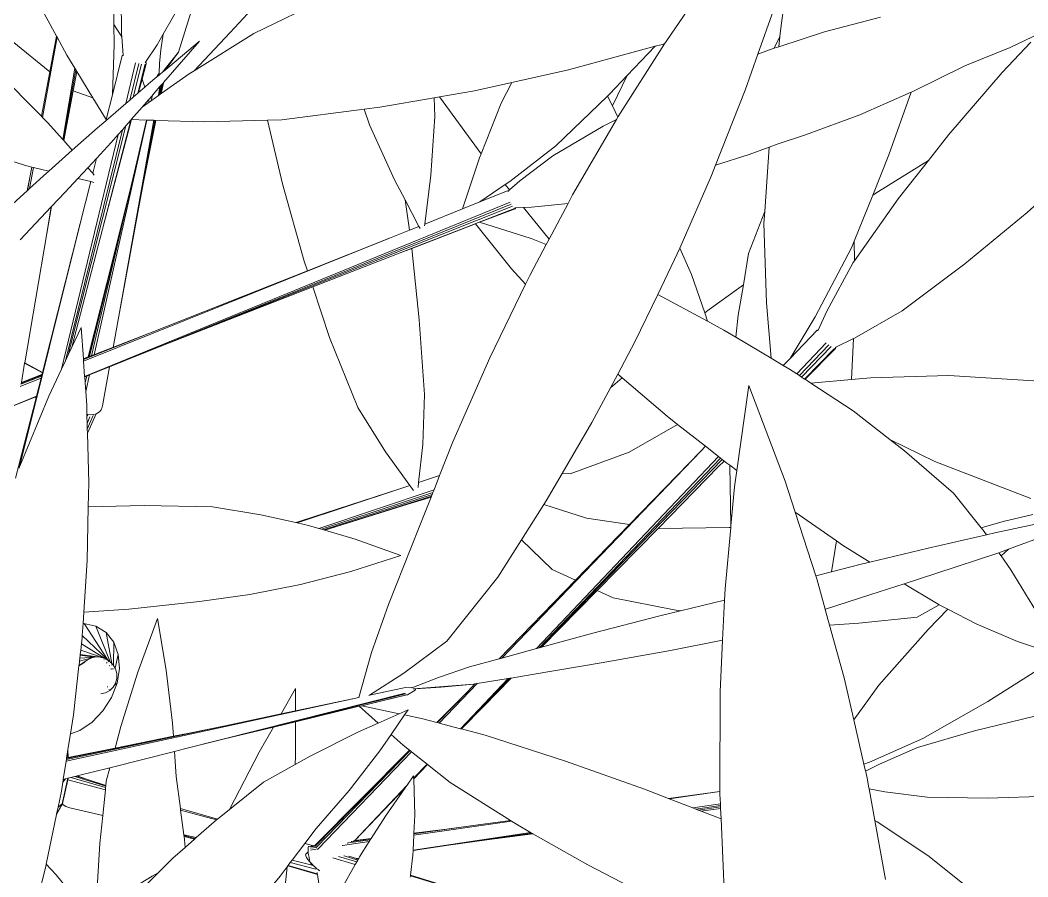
# Model space of a CAD drawing. Header units: millimetres. Extents: x 17 to 218440, y 21 to 53693.
# Drawn here: x 41716.7 to 41910.3, y 19339.9 to 19504.4 of the extents above; entities that cross this region are included whole.
import ezdxf

# ---------------------------------------------------------------- set-up
doc = ezdxf.new("R2010")
doc.units = ezdxf.units.MM
doc.header["$MEASUREMENT"] = 0
doc.layers.add('Edges', color=7, linetype='Continuous', lineweight=18)

# ---------------------------------------------------------------- blocks, each defined once
blk = doc.blocks.new('BAMBOOPLAN')
at = {"layer": 'Edges'}
for p, q in [((7.0341, 7.2193), (7.037, 7.0512)), ((8.6944, 7.2102), (8.5544, 7.0079)), ((6.8004, 7.1656), (6.8793, 7.0195)), ((7.0564, 7.1848), (7.0578, 7.0269)), ((7.2314, 7.1284), (7.1722, 7.0248)), ((7.6243, 7.1257), (7.4208, 7.0265)), ((7.2485, 7.0871), (7.2138, 6.975)), ((7.4151, 7.0936), (7.3556, 7.0294)), ((8.8475, 7.0907), (8.805, 6.9702)), ((8.8763, 7.1008), (8.8693, 7.0561)), ((8.8693, 7.0561), (8.8653, 7.0186)), ((9.1413, 7.0711), (8.9879, 7.0308)), ((7.037, 7.0512), (7.0584, 7.0172)), ((7.037, 7.0512), (7.0379, 6.9969)), ((7.3556, 7.0294), (7.2567, 6.9244)), ((8.9879, 7.0308), (8.8622, 6.9902)), ((6.7578, 7.0055), (6.8607, 6.9212)), ((6.881, 7.0164), (6.8408, 6.7962)), ((6.8793, 7.0195), (6.8607, 6.9212)), ((6.8793, 7.0195), (6.881, 7.0164)), ((6.881, 7.0164), (6.9076, 6.967)), ((7.0578, 7.0269), (7.0584, 7.0172)), ((7.0584, 7.0172), (7.0619, 6.9675)), ((7.1722, 7.0248), (7.1554, 6.9955)), ((7.1722, 7.0248), (7.1655, 6.9815)), ((7.2716, 7.0056), (7.1729, 6.9228)), ((7.2716, 7.0056), (7.1729, 6.8919)), ((7.4208, 7.0265), (7.2567, 6.9244)), ((8.5544, 7.0079), (8.5485, 6.9987)), ((8.8653, 7.0186), (8.8493, 6.986)), ((8.8653, 7.0186), (8.8622, 6.9902)), ((9.5538, 7.003), (9.4752, 6.9192)), ((9.5777, 7.0266), (9.4971, 6.9885)), ((7.0379, 6.9969), (7.0326, 6.8585)), ((7.1554, 6.9955), (7.1239, 6.9479)), ((7.1655, 6.9815), (7.1617, 6.9443)), ((7.2138, 6.975), (7.1698, 6.9201)), ((7.2138, 6.975), (7.1886, 6.9407)), ((8.523, 6.9916), (8.2845, 6.9265)), ((8.5485, 6.9987), (8.4215, 6.7988)), ((8.523, 6.9916), (8.446, 6.911)), ((8.5387, 6.9958), (8.523, 6.9916)), ((8.5485, 6.9987), (8.5387, 6.9958)), ((8.8365, 6.9819), (8.805, 6.9702)), ((8.8493, 6.986), (8.8365, 6.9819)), ((8.8622, 6.9902), (8.8493, 6.986)), ((9.4971, 6.9885), (9.3728, 6.9378)), ((6.9076, 6.967), (6.9295, 6.9313)), ((7.0594, 6.9662), (7.0326, 6.8585)), ((7.0594, 6.9662), (7.0619, 6.9675)), ((7.0619, 6.9675), (7.062, 6.9653)), ((7.0694, 6.8345), (7.0965, 6.9463)), ((7.1239, 6.9479), (7.1226, 6.9459)), ((7.1253, 6.9457), (7.1239, 6.9479)), ((7.1253, 6.9438), (7.1253, 6.9457)), ((7.1617, 6.9443), (7.1611, 6.918)), ((8.805, 6.9702), (8.7702, 6.8713)), ((6.6985, 6.9394), (6.8376, 6.7994)), ((6.8607, 6.9212), (6.8376, 6.7994)), ((6.8962, 6.7356), (6.9295, 6.9313)), ((6.8977, 6.7338), (6.932, 6.9271)), ((6.9347, 6.9228), (6.9246, 6.869)), ((6.9295, 6.9313), (6.932, 6.9271)), ((6.932, 6.9271), (6.9347, 6.9228)), ((6.9347, 6.9228), (6.9792, 6.85)), ((7.0801, 6.8437), (7.1049, 6.9442)), ((7.0895, 6.8518), (7.1124, 6.9428)), ((7.123, 6.9426), (7.1023, 6.8628)), ((7.1253, 6.9438), (7.1141, 6.9015)), ((7.1574, 6.9119), (7.1611, 6.918)), ((7.1574, 6.9119), (7.161, 6.9178)), ((7.1574, 6.9119), (7.161, 6.9178)), ((7.1611, 6.918), (7.161, 6.9178)), ((7.161, 6.9178), (7.161, 6.9178)), ((7.161, 6.9178), (7.161, 6.9143)), ((7.1698, 6.9201), (7.1639, 6.9152)), ((7.1729, 6.9228), (7.1698, 6.9201)), ((7.1886, 6.9407), (7.1729, 6.9228)), ((7.2567, 6.9244), (7.243, 6.9159)), ((8.2845, 6.9265), (8.1293, 6.892)), ((9.3728, 6.9378), (9.2304, 6.8677)), ((9.4752, 6.9192), (9.3289, 6.7491)), ((7.1141, 6.9015), (7.1044, 6.8646)), ((7.1141, 6.9015), (7.1154, 6.8985)), ((7.1154, 6.8985), (7.1213, 6.8792)), ((7.1316, 6.8881), (7.1548, 6.9076)), ((7.1609, 6.9127), (7.1548, 6.9076)), ((7.1548, 6.9076), (7.1574, 6.9119)), ((7.1548, 6.9076), (7.1552, 6.9084)), ((7.1552, 6.9084), (7.1574, 6.9119)), ((7.1639, 6.9152), (7.1609, 6.9128)), ((7.1609, 6.9128), (7.1609, 6.9127)), ((7.243, 6.9159), (7.1667, 6.8617)), ((7.1729, 6.8919), (7.1692, 6.8743)), ((7.1727, 6.8916), (7.1692, 6.8743)), ((7.1727, 6.8916), (7.1694, 6.8878)), ((7.1729, 6.8919), (7.1727, 6.8916)), ((8.1293, 6.892), (8.0271, 6.8693)), ((8.1293, 6.892), (8.0997, 6.8351)), ((8.446, 6.911), (8.3977, 6.8604)), ((8.446, 6.911), (8.4054, 6.828)), ((6.9246, 6.869), (6.8989, 6.7326)), ((6.9246, 6.869), (6.9792, 6.85)), ((7.1023, 6.8628), (7.0895, 6.8518)), ((7.1044, 6.8646), (7.1023, 6.8628)), ((7.1213, 6.8792), (7.1044, 6.8646)), ((7.1316, 6.8881), (7.1213, 6.8792)), ((7.1633, 6.8808), (7.1426, 6.8571)), ((7.1589, 6.8562), (7.1633, 6.8808)), ((7.1617, 6.8582), (7.1666, 6.8846)), ((7.1666, 6.8846), (7.1633, 6.8808)), ((7.164, 6.8598), (7.1694, 6.8878)), ((7.1667, 6.8617), (7.164, 6.8598)), ((7.1694, 6.8878), (7.1666, 6.8846)), ((7.1692, 6.8743), (7.1667, 6.8617)), ((8.0271, 6.8693), (7.9305, 6.8526)), ((8.7702, 6.8713), (8.6887, 6.665)), ((9.2259, 6.8658), (9.0844, 6.8038)), ((9.2259, 6.8658), (9.1648, 6.6933)), ((9.2304, 6.8677), (9.2259, 6.8658)), ((6.9792, 6.85), (7.0156, 6.7906)), ((7.0694, 6.8345), (7.0148, 6.7874)), ((7.0326, 6.8585), (7.0156, 6.7906)), ((7.0801, 6.8437), (7.0694, 6.8345)), ((7.0895, 6.8518), (7.0801, 6.8437)), ((7.1319, 6.8447), (7.1144, 6.8246)), ((7.1338, 6.8384), (7.1144, 6.8246)), ((7.1423, 6.8566), (7.1319, 6.8447)), ((7.1319, 6.8447), (7.1338, 6.8384)), ((7.1388, 6.8419), (7.1338, 6.8384)), ((7.1423, 6.8566), (7.1388, 6.8419)), ((7.1393, 6.8423), (7.1388, 6.8419)), ((7.1426, 6.8571), (7.1393, 6.8423)), ((7.1589, 6.8562), (7.1393, 6.8423)), ((7.1426, 6.8571), (7.1423, 6.8566)), ((7.1617, 6.8582), (7.1589, 6.8562)), ((7.164, 6.8598), (7.1617, 6.8582)), ((7.9161, 6.8501), (7.7671, 6.8244)), ((7.9305, 6.8526), (7.9161, 6.8501)), ((7.9161, 6.8501), (7.9177, 6.7985)), ((7.9305, 6.8526), (8.0447, 6.6967)), ((8.0997, 6.8351), (8.0447, 6.6967)), ((8.392, 6.855), (8.2499, 6.7188)), ((8.3977, 6.8604), (8.392, 6.855)), ((8.392, 6.855), (8.4054, 6.828)), ((7.1144, 6.8246), (7.0846, 6.7904)), ((7.724, 6.8188), (7.4982, 6.7898)), ((7.7671, 6.8244), (7.724, 6.8188)), ((7.724, 6.8188), (7.7389, 6.7758)), ((8.4054, 6.828), (8.4206, 6.7973)), ((6.8376, 6.7994), (6.8408, 6.7962)), ((6.8408, 6.7962), (6.8546, 6.7823)), ((6.8546, 6.7823), (6.8962, 6.7356)), ((7.1273, 6.789), (6.9822, 6.1451)), ((7.0148, 6.7874), (6.9915, 6.7673)), ((7.0848, 6.7904), (7.0054, 6.4895)), ((7.083, 6.7885), (7.0054, 6.4895)), ((7.0156, 6.7906), (7.0148, 6.7874)), ((7.0481, 6.241), (7.1467, 6.7884)), ((7.083, 6.7885), (7.0698, 6.7733)), ((7.0846, 6.7904), (7.083, 6.7885)), ((7.0848, 6.7904), (7.0846, 6.7904)), ((7.1264, 6.789), (7.0848, 6.7904)), ((7.1264, 6.789), (7.0932, 6.6469)), ((7.1042, 6.5456), (7.1489, 6.7883)), ((7.1181, 6.6184), (7.1504, 6.7883)), ((7.152, 6.7882), (7.1181, 6.6184)), ((7.1273, 6.789), (7.1264, 6.789)), ((7.1467, 6.7884), (7.1273, 6.789)), ((7.1489, 6.7883), (7.1467, 6.7884)), ((7.1504, 6.7883), (7.1489, 6.7883)), ((7.152, 6.7882), (7.1504, 6.7883)), ((7.2861, 6.784), (7.152, 6.7882)), ((7.4586, 6.7887), (7.2861, 6.784)), ((7.4982, 6.7898), (7.4586, 6.7887)), ((7.4586, 6.7887), (7.4997, 6.6145)), ((7.9177, 6.7985), (7.907, 6.6377)), ((8.4169, 6.7909), (8.2961, 6.5836)), ((8.4169, 6.7909), (8.3805, 6.772)), ((8.4206, 6.7973), (8.4169, 6.7909)), ((8.4215, 6.7988), (8.4206, 6.7973)), ((9.0844, 6.8038), (8.9358, 6.7484)), ((6.9037, 6.1281), (7.06, 6.7621)), ((6.9115, 6.1447), (7.0698, 6.7733)), ((6.9915, 6.7673), (6.9225, 6.7061)), ((7.06, 6.7621), (7.0488, 6.7492)), ((7.0698, 6.7733), (7.06, 6.7621)), ((7.7389, 6.7758), (7.8074, 6.6251)), ((8.3805, 6.772), (8.2414, 6.6907)), ((6.5933, 6.7268), (6.7912, 6.6652)), ((6.893, 6.1052), (7.0488, 6.7492)), ((6.8962, 6.7356), (6.8977, 6.7338)), ((6.8977, 6.7338), (6.8989, 6.7326)), ((6.8989, 6.7326), (6.9225, 6.7061)), ((7.0297, 6.7273), (6.9889, 6.6836)), ((7.0488, 6.7492), (7.0297, 6.7273)), ((8.8601, 6.7239), (8.8354, 6.7148)), ((8.9358, 6.7484), (8.8601, 6.7239)), ((9.3289, 6.7491), (9.2728, 6.6778)), ((6.9225, 6.7061), (6.8577, 6.6487)), ((8.0447, 6.6967), (8.0403, 6.6856)), ((8.2499, 6.7188), (8.124, 6.6208)), ((8.8354, 6.7148), (8.781, 6.6947)), ((8.8354, 6.7148), (8.8237, 6.5381)), ((6.9889, 6.6836), (6.9651, 6.6582)), ((6.9889, 6.6836), (6.9788, 6.6429)), ((8.0403, 6.6856), (7.994, 6.5453)), ((8.2414, 6.6907), (8.1513, 6.6219)), ((8.781, 6.6947), (8.6887, 6.665)), ((9.1648, 6.6933), (9.1201, 6.5826)), ((9.2728, 6.6778), (9.1358, 6.5931)), ((9.2728, 6.6778), (9.1904, 6.573)), ((9.7097, 6.6844), (9.5444, 6.5356)), ((6.7912, 6.6652), (6.8113, 6.6602)), ((6.8158, 6.6591), (6.8051, 6.601)), ((6.8518, 6.6434), (6.8051, 6.601)), ((6.8113, 6.6602), (6.8059, 6.6314)), ((6.8113, 6.6602), (6.8158, 6.6591)), ((6.8158, 6.6591), (6.8577, 6.6487)), ((6.8577, 6.6487), (6.8518, 6.6434)), ((6.9651, 6.6582), (6.9377, 6.6288)), ((6.9651, 6.6582), (6.9788, 6.6429)), ((7.0932, 6.6469), (6.9752, 6.1424)), ((6.9788, 6.6429), (6.983, 6.6381)), ((7.0792, 6.5893), (7.0932, 6.6469)), ((8.6887, 6.665), (8.6775, 6.6367)), ((6.7986, 6.595), (6.8059, 6.6314)), ((6.8059, 6.6314), (6.7991, 6.5954)), ((6.9377, 6.6288), (6.9027, 6.5913)), ((6.9377, 6.6288), (6.973, 6.62)), ((6.973, 6.62), (6.9444, 6.5051)), ((6.973, 6.62), (6.9815, 6.6179)), ((7.1042, 6.5456), (7.1181, 6.6184)), ((7.4997, 6.6145), (7.5595, 6.4021)), ((7.8074, 6.6251), (7.8363, 6.5698)), ((7.907, 6.6377), (7.8903, 6.5037)), ((8.124, 6.6208), (8.1112, 6.6121)), ((8.1513, 6.6219), (8.1231, 6.5972)), ((8.6775, 6.6367), (8.5903, 6.4379)), ((6.7986, 6.595), (6.7127, 6.5168)), ((6.7991, 6.5954), (6.7986, 6.595)), ((6.8051, 6.601), (6.7991, 6.5954)), ((6.9027, 6.5913), (6.8654, 6.5517)), ((6.97, 6.1405), (7.0792, 6.5893)), ((7.0172, 6.3411), (7.0792, 6.5893)), ((8.1112, 6.6121), (8.0417, 6.5644)), ((8.1173, 6.5947), (8.0417, 6.5644)), ((8.1112, 6.6121), (8.1231, 6.5972)), ((8.1173, 6.5947), (8.1193, 6.5938)), ((8.1193, 6.5938), (8.1181, 6.5928)), ((8.1231, 6.5972), (8.1193, 6.5938)), ((9.1358, 6.5931), (9.1201, 6.5826)), ((6.9564, 6.0852), (8.1248, 6.5641)), ((7.0676, 6.1291), (8.1279, 6.5582)), ((7.8363, 6.5698), (7.8485, 6.4869)), ((7.8363, 6.5698), (7.8742, 6.4972)), ((8.0417, 6.5644), (7.994, 6.5453)), ((8.2839, 6.5605), (8.1831, 6.5502)), ((8.2839, 6.5605), (8.2314, 6.462)), ((8.2961, 6.5836), (8.2839, 6.5605)), ((9.1201, 6.5826), (9.0692, 6.4566)), ((9.1904, 6.573), (9.0697, 6.4031)), ((6.8648, 6.551), (6.7794, 6.4601)), ((6.8523, 6.4776), (6.8654, 6.5517)), ((6.8523, 6.4776), (6.8648, 6.551)), ((6.8654, 6.5517), (6.8648, 6.551)), ((7.0481, 6.241), (7.1042, 6.5456)), ((7.1655, 6.1681), (8.1309, 6.5531)), ((7.994, 6.5453), (7.8903, 6.5037)), ((8.1362, 6.5467), (8.0392, 6.5089)), ((8.138, 6.5458), (8.0407, 6.5084)), ((8.1397, 6.5484), (8.1379, 6.5483)), ((8.138, 6.5458), (8.1392, 6.5466)), ((8.1392, 6.5466), (8.1397, 6.5484)), ((8.1615, 6.5493), (8.1397, 6.5484)), ((8.1831, 6.5502), (8.1615, 6.5493)), ((8.1615, 6.5493), (8.2314, 6.462)), ((8.8237, 6.5381), (8.7792, 6.4226)), ((8.8237, 6.5381), (8.8215, 6.5062)), ((9.5444, 6.5356), (9.3731, 6.3942)), ((6.9444, 6.5051), (6.7769, 5.834)), ((6.9444, 6.5051), (6.8406, 6.0962)), ((8.0285, 6.5047), (7.8157, 6.4217)), ((8.0292, 6.5039), (7.855, 6.4368)), ((7.8903, 6.5037), (7.8897, 6.4991)), ((8.0392, 6.5089), (8.0285, 6.5047)), ((8.0292, 6.5039), (8.0285, 6.5047)), ((8.1282, 6.3812), (8.0292, 6.5039)), ((8.0407, 6.5084), (8.0392, 6.5089)), ((8.1821, 6.4636), (8.0407, 6.5084)), ((8.8215, 6.5062), (8.8283, 6.287)), ((6.7919, 6.1227), (6.8523, 6.4776)), ((7.0054, 6.4895), (6.9214, 6.1657)), ((7.8485, 6.4869), (7.7935, 6.4648)), ((7.8742, 6.4972), (7.8485, 6.4869)), ((7.8742, 6.4972), (7.8773, 6.4912)), ((7.7935, 6.4648), (6.9533, 6.1277)), ((7.7935, 6.4648), (7.5682, 6.3755)), ((8.2239, 6.4478), (8.1785, 6.3627)), ((8.2239, 6.4478), (8.1821, 6.4636)), ((8.2314, 6.462), (8.2239, 6.4478)), ((9.0692, 6.4566), (9.0618, 6.4381)), ((9.0692, 6.4566), (9.0697, 6.4031)), ((7.8157, 6.4217), (7.5829, 6.3309)), ((7.855, 6.4368), (7.8157, 6.4217)), ((7.855, 6.4368), (7.8753, 6.2407)), ((8.5903, 6.4379), (8.5763, 6.4062)), ((8.5903, 6.4379), (8.6228, 6.3653)), ((8.7792, 6.4226), (8.7649, 6.3367)), ((9.0618, 6.4381), (8.9622, 6.2491)), ((7.5595, 6.4021), (7.5682, 6.3755)), ((8.5763, 6.4062), (8.53, 6.3106)), ((9.0662, 6.3982), (8.9944, 6.2647)), ((9.0697, 6.4031), (9.0662, 6.3982)), ((9.3731, 6.3942), (9.2014, 6.2659)), ((7.5682, 6.3755), (7.1461, 6.2083)), ((8.1667, 6.3384), (8.1282, 6.3812)), ((8.6228, 6.3653), (8.6589, 6.2597)), ((6.9657, 6.1388), (7.0172, 6.3411)), ((6.9667, 6.1392), (7.0172, 6.3411)), ((8.1667, 6.3384), (8.069, 6.1367)), ((8.1785, 6.3627), (8.1667, 6.3384)), ((8.7649, 6.3367), (8.751, 6.2537)), ((8.7649, 6.3367), (8.7527, 6.3276)), ((7.5829, 6.3309), (7.1655, 6.1681)), ((7.5829, 6.3309), (7.6284, 6.1926)), ((8.53, 6.3106), (8.4668, 6.1802)), ((8.6666, 6.237), (8.53, 6.3106)), ((8.7527, 6.3276), (8.6715, 6.2694)), ((8.8283, 6.287), (8.8417, 6.1352)), ((8.6715, 6.2694), (8.6589, 6.2597)), ((8.6589, 6.2597), (8.6666, 6.237)), ((8.751, 6.2537), (8.7442, 6.1933)), ((8.9944, 6.2647), (8.9706, 6.2127)), ((9.2014, 6.2659), (9.0697, 6.1909)), ((7.0345, 6.1651), (7.0481, 6.241)), ((7.8753, 6.2407), (7.8896, 6.0362)), ((8.7114, 6.2128), (8.6666, 6.237)), ((8.9622, 6.2491), (8.8931, 6.1351)), ((6.9467, 6.2196), (6.9214, 6.1657)), ((6.9467, 6.2196), (6.9529, 6.1339)), ((7.1461, 6.2083), (6.953, 6.1318)), ((7.0523, 6.1719), (7.1461, 6.2083)), ((8.7442, 6.1933), (8.7114, 6.2128)), ((8.9678, 6.2128), (8.8931, 6.1351)), ((8.9678, 6.2128), (8.9706, 6.2127)), ((8.9706, 6.2127), (8.9698, 6.2108)), ((6.9529, 6.1334), (7.0523, 6.1719)), ((7.0345, 6.1651), (7.0523, 6.1719)), ((7.6284, 6.1926), (7.7069, 6.0006)), ((8.4668, 6.1802), (8.4199, 6.0921)), ((8.8417, 6.1352), (8.7442, 6.1933)), ((8.9115, 6.0924), (8.9927, 6.1781)), ((8.9187, 6.0877), (8.9995, 6.1722)), ((9.0677, 6.1899), (9.0187, 6.1661)), ((9.0677, 6.1899), (9.0615, 6.0768)), ((9.0697, 6.1909), (9.0677, 6.1899)), ((6.9115, 6.1447), (6.9037, 6.1281)), ((6.9214, 6.1657), (6.9115, 6.1447)), ((6.97, 6.1405), (6.9752, 6.1424)), ((6.9752, 6.1424), (6.9822, 6.1451)), ((6.9822, 6.1451), (7.0345, 6.1651)), ((7.0676, 6.1291), (7.1655, 6.1681)), ((8.9248, 6.0837), (9.0058, 6.1674)), ((9.0154, 6.1621), (8.9331, 6.0783)), ((9.018, 6.162), (8.9343, 6.0775)), ((9.0187, 6.1661), (9.0166, 6.1651)), ((9.018, 6.162), (9.019, 6.1636)), ((9.019, 6.1636), (9.0187, 6.1661)), ((6.7828, 6.069), (6.7917, 6.1214)), ((6.7917, 6.1214), (6.7919, 6.1227)), ((6.8404, 6.0954), (6.7917, 6.1214)), ((6.7919, 6.1227), (6.8406, 6.0962)), ((6.9037, 6.1281), (6.893, 6.1052)), ((6.9529, 6.1339), (6.9657, 6.1388)), ((6.9529, 6.1339), (6.9529, 6.1334)), ((6.9529, 6.1334), (6.953, 6.1318)), ((6.953, 6.1318), (6.9533, 6.1277)), ((6.9533, 6.1277), (6.9564, 6.0852)), ((6.9657, 6.1388), (6.9667, 6.1392)), ((6.9667, 6.1392), (6.97, 6.1405)), ((7.0249, 6.1118), (7.0676, 6.1291)), ((8.069, 6.1367), (7.9677, 5.9061)), ((8.8744, 6.1157), (8.8417, 6.1352)), ((8.8931, 6.1351), (8.8744, 6.1157)), ((8.8913, 6.1057), (8.8744, 6.1157)), ((6.7825, 6.0673), (6.8388, 6.0891)), ((6.7828, 6.069), (6.8391, 6.0905)), ((6.8388, 6.0891), (6.838, 6.0862)), ((6.8391, 6.0905), (6.8388, 6.0891)), ((6.8404, 6.0954), (6.8391, 6.0905)), ((6.8406, 6.0962), (6.8404, 6.0954)), ((6.893, 6.1052), (6.8583, 6.0315)), ((6.9696, 6.0894), (6.9593, 6.0439)), ((6.962, 6.0864), (6.9696, 6.0894)), ((6.9696, 6.0894), (7.0249, 6.1118)), ((7.0057, 6.0051), (7.0249, 6.1118)), ((8.4199, 6.0921), (8.3998, 6.0543)), ((8.4325, 6.0813), (8.4199, 6.0921)), ((8.9115, 6.0924), (8.8913, 6.1057)), ((8.9187, 6.0877), (8.9115, 6.0924)), ((8.9248, 6.0837), (8.9187, 6.0877)), ((9.3287, 6.0883), (9.1136, 6.0815)), ((9.6059, 6.0704), (9.3287, 6.0883)), ((6.8367, 6.0809), (6.7808, 6.0585)), ((6.838, 6.0862), (6.7817, 6.0638)), ((6.7823, 6.0663), (6.7825, 6.0673)), ((6.7825, 6.0673), (6.7828, 6.069)), ((6.8367, 6.0809), (6.824, 6.0309)), ((6.838, 6.0862), (6.8367, 6.0809)), ((6.9564, 6.0852), (6.9565, 6.0841)), ((6.9565, 6.0841), (6.962, 6.0864)), ((6.9565, 6.0841), (6.9576, 6.0676)), ((6.962, 6.0864), (6.9576, 6.0676)), ((6.9576, 6.0676), (6.9593, 6.0439)), ((8.4325, 6.0813), (8.3998, 6.0543)), ((8.5555, 5.9761), (8.4325, 6.0813)), ((8.78, 6.0609), (8.7473, 5.8274)), ((8.78, 6.0609), (8.8793, 5.798)), ((8.9331, 6.0783), (8.9248, 6.0837)), ((8.9343, 6.0775), (8.9331, 6.0783)), ((8.9506, 6.0668), (8.9343, 6.0775)), ((9.0615, 6.0768), (8.9506, 6.0668)), ((9.0667, 5.9907), (8.9506, 6.0668)), ((9.1136, 6.0815), (9.0615, 6.0768)), ((6.8583, 6.0315), (6.7786, 5.8387)), ((6.7796, 6.058), (6.7795, 6.058)), ((6.7808, 6.0585), (6.7796, 6.058)), ((6.9593, 6.0439), (6.962, 6.0066)), ((7.8896, 6.0362), (7.8846, 5.8986)), ((8.3998, 6.0543), (8.3491, 5.9592)), ((6.7468, 5.9993), (6.824, 6.0309)), ((6.7536, 6.002), (6.8193, 6.0286)), ((6.8229, 6.0266), (6.7669, 5.8063)), ((6.8193, 6.0286), (6.8222, 6.0297)), ((6.8193, 6.0286), (6.8229, 6.0266)), ((6.8222, 6.0297), (6.8239, 6.0304)), ((6.8222, 6.0297), (6.8235, 6.029)), ((6.8235, 6.029), (6.8229, 6.0266)), ((6.8239, 6.0304), (6.8235, 6.029)), ((6.824, 6.0309), (6.8239, 6.0304)), ((6.962, 6.0066), (6.9627, 5.9816)), ((7.0057, 6.0051), (7.0048, 6.001)), ((6.9627, 5.9816), (6.9636, 5.9813)), ((6.9627, 5.9816), (6.9628, 5.9762)), ((6.9628, 5.9762), (6.9658, 5.9807)), ((6.9628, 5.9762), (6.9633, 5.9563)), ((6.9636, 5.9813), (6.9642, 5.9812)), ((6.9637, 5.9411), (6.9795, 5.9784)), ((6.9882, 5.9831), (6.964, 5.9297)), ((6.9642, 5.9812), (6.9728, 5.9801)), ((6.9728, 5.9801), (6.9819, 5.9809)), ((6.9819, 5.9809), (6.9882, 5.9831)), ((6.9882, 5.9831), (6.9901, 5.9837)), ((6.9901, 5.9837), (6.997, 5.9882)), ((6.997, 5.9882), (7.0019, 5.9941)), ((7.0019, 5.9941), (7.0048, 6.001)), ((7.7069, 6.0006), (7.7828, 5.8788)), ((8.5845, 5.9533), (8.5555, 5.9761)), ((9.1672, 5.9125), (9.0667, 5.9907)), ((6.9633, 5.9563), (6.9704, 5.9741)), ((6.9633, 5.9563), (6.9637, 5.9411)), ((8.3491, 5.9592), (8.2673, 5.8188)), ((8.5845, 5.9533), (8.4513, 5.8777)), ((8.6606, 5.8936), (8.5845, 5.9533)), ((6.9637, 5.9411), (6.964, 5.9297)), ((6.964, 5.9297), (6.9675, 5.7934)), ((7.8846, 5.8986), (7.8735, 5.7942)), ((7.9677, 5.9061), (7.9311, 5.8133)), ((8.6606, 5.8936), (8.6481, 5.8805)), ((8.6964, 5.8655), (8.6606, 5.8936)), ((9.2902, 5.8516), (9.1672, 5.9125)), ((9.207, 5.8815), (9.1672, 5.9125)), ((7.7828, 5.8788), (7.8496, 5.7863)), ((8.6481, 5.8805), (8.1014, 5.3124)), ((8.197, 5.3385), (8.6964, 5.8655)), ((8.4513, 5.8777), (8.2892, 5.8185)), ((8.6481, 5.8805), (8.4528, 5.6793)), ((8.702, 5.8611), (8.6964, 5.8655)), ((9.342, 5.7651), (9.207, 5.8815)), ((8.2039, 5.3403), (8.702, 5.8611)), ((8.2074, 5.3413), (8.7064, 5.8577)), ((8.6971, 5.8378), (8.5309, 5.6684)), ((8.7122, 5.8531), (8.6971, 5.8378)), ((8.7122, 5.8531), (8.6971, 5.8378)), ((8.7064, 5.8577), (8.702, 5.8611)), ((8.7122, 5.8531), (8.7064, 5.8577)), ((8.7197, 5.8472), (8.7122, 5.8531)), ((8.7122, 5.8531), (8.7122, 5.8531)), ((8.7276, 5.8416), (8.7197, 5.8472)), ((8.7276, 5.8416), (8.731, 5.6759)), ((8.7473, 5.8274), (8.7276, 5.8416)), ((9.554, 5.7504), (9.2902, 5.8516)), ((7.8735, 5.7942), (7.9311, 5.8133)), ((7.9311, 5.8133), (7.9156, 5.774)), ((8.2673, 5.8188), (8.2237, 5.744)), ((8.2892, 5.8185), (8.2673, 5.8188)), ((8.7473, 5.8274), (8.741, 5.7825)), ((6.9675, 5.7934), (6.9662, 5.7276)), ((7.8221, 5.7772), (7.8496, 5.7863)), ((7.8221, 5.7772), (7.8497, 5.7861)), ((7.8496, 5.7863), (7.8497, 5.7861)), ((7.8497, 5.7861), (7.8595, 5.7725)), ((7.8735, 5.7942), (7.872, 5.7802)), ((8.741, 5.7825), (8.731, 5.6754)), ((8.8793, 5.798), (8.9069, 5.7132)), ((7.5395, 5.6836), (7.8221, 5.7772)), ((7.5479, 5.6879), (7.8221, 5.7772)), ((7.5997, 5.6681), (7.9156, 5.774)), ((7.607, 5.6659), (7.9128, 5.7669)), ((7.6125, 5.6644), (7.9104, 5.761)), ((7.6156, 5.6635), (7.9087, 5.7567)), ((7.9087, 5.7567), (7.9078, 5.7543)), ((7.9104, 5.761), (7.9087, 5.7567)), ((7.9128, 5.7669), (7.9104, 5.761)), ((7.9156, 5.774), (7.9128, 5.7669)), ((9.4183, 5.6699), (9.342, 5.7651)), ((6.9662, 5.7276), (6.9633, 5.5802)), ((7.1199, 5.7311), (6.9662, 5.7276)), ((7.3078, 5.7271), (7.1199, 5.7311)), ((7.4405, 5.7058), (7.3078, 5.7271)), ((7.6161, 5.6633), (7.844, 5.7344)), ((7.844, 5.7344), (7.9078, 5.7543)), ((7.844, 5.7344), (7.9076, 5.7539)), ((7.9076, 5.7539), (7.8751, 5.6716)), ((7.9078, 5.7543), (7.9076, 5.7539)), ((8.2175, 5.7341), (8.1558, 5.6371)), ((8.2237, 5.744), (8.2175, 5.7341)), ((8.3341, 5.696), (8.2175, 5.7341)), ((7.5365, 5.6842), (7.4405, 5.7058)), ((9.0208, 5.6339), (8.9069, 5.7132)), ((8.9069, 5.7132), (8.9641, 5.538)), ((9.56, 5.7062), (9.4779, 5.6877)), ((7.5365, 5.6842), (7.5479, 5.6879)), ((7.5366, 5.6842), (7.5365, 5.6842)), ((7.5366, 5.6842), (7.5479, 5.6879)), ((7.5395, 5.6836), (7.5366, 5.6842)), ((7.571, 5.6765), (7.5395, 5.6836)), ((7.5997, 5.6681), (7.571, 5.6765)), ((8.4528, 5.6793), (8.304, 5.526)), ((8.4528, 5.6793), (8.3341, 5.696)), ((8.731, 5.6754), (8.7306, 5.6707)), ((8.731, 5.6759), (8.731, 5.6754)), ((9.4779, 5.6877), (9.4183, 5.6699)), ((9.5666, 5.6797), (9.455, 5.6559)), ((9.4925, 5.6111), (9.7189, 5.6945)), ((7.607, 5.6659), (7.5997, 5.6681)), ((7.6125, 5.6644), (7.607, 5.6659)), ((7.6156, 5.6635), (7.6125, 5.6644)), ((7.6161, 5.6633), (7.6156, 5.6635)), ((7.6991, 5.6391), (7.6161, 5.6633)), ((7.8751, 5.6716), (7.7911, 5.4597)), ((8.5309, 5.6684), (8.3639, 5.4982)), ((8.5338, 5.668), (8.5309, 5.6684)), ((8.7263, 5.6708), (8.5338, 5.668)), ((8.7306, 5.6707), (8.7148, 5.5021)), ((8.7306, 5.6707), (8.7263, 5.6708)), ((9.4324, 5.6507), (9.272, 5.6142)), ((9.4236, 5.6633), (9.4183, 5.6699)), ((9.4324, 5.6507), (9.4236, 5.6633)), ((9.455, 5.6559), (9.4324, 5.6507)), ((7.8244, 5.5938), (7.6991, 5.6391)), ((8.1558, 5.6371), (8.0909, 5.5349)), ((8.2404, 5.5556), (8.1558, 5.6371)), ((9.0208, 5.6339), (9.0069, 5.549)), ((9.037, 5.6226), (9.0208, 5.6339)), ((9.1122, 5.5756), (9.037, 5.6226)), ((7.8244, 5.5938), (7.6869, 5.5502)), ((9.272, 5.6142), (9.1122, 5.5756)), ((9.4668, 5.6017), (9.2934, 5.5448)), ((9.4706, 5.603), (9.4668, 5.6017)), ((9.4731, 5.5928), (9.4668, 5.6017)), ((9.4925, 5.6111), (9.4706, 5.603)), ((9.4925, 5.6111), (9.4731, 5.5928)), ((9.4997, 5.5548), (9.4731, 5.5928)), ((6.9633, 5.5802), (6.9541, 5.4387)), ((9.0884, 5.5698), (9.0069, 5.549)), ((9.1122, 5.5756), (9.0884, 5.5698)), ((7.6869, 5.5502), (7.5488, 5.5146)), ((8.0909, 5.5349), (7.9507, 5.3586)), ((8.304, 5.526), (8.2404, 5.5556)), ((9.0069, 5.549), (8.9641, 5.538)), ((8.9641, 5.538), (8.9667, 5.5302)), ((9.2934, 5.5448), (9.2068, 5.5166)), ((9.5702, 5.4397), (9.4997, 5.5548)), ((7.5488, 5.5146), (7.4104, 5.487)), ((8.304, 5.526), (8.0949, 5.3106)), ((8.9667, 5.5302), (8.9899, 5.4463)), ((9.2068, 5.5166), (9.1147, 5.4866)), ((9.2948, 5.4629), (9.2068, 5.5166)), ((7.4104, 5.487), (7.2721, 5.4675)), ((8.3639, 5.4982), (8.2107, 5.3422)), ((8.4071, 5.4782), (8.3639, 5.4982)), ((8.5749, 5.4446), (8.4071, 5.4782)), ((8.7148, 5.5021), (8.7133, 5.4715)), ((9.1147, 5.4866), (8.9901, 5.4464)), ((7.2721, 5.4675), (7.0781, 5.4468)), ((7.7911, 5.4597), (7.7442, 5.3273)), ((8.7133, 5.4715), (8.5922, 5.4419)), ((8.7133, 5.4715), (8.7081, 5.3617)), ((9.3025, 5.459), (9.2422, 5.4245)), ((9.3025, 5.459), (9.2948, 5.4629)), ((9.3261, 5.4468), (9.3025, 5.459)), ((6.9541, 5.4387), (6.952, 5.4074)), ((7.0781, 5.4468), (6.9541, 5.4387)), ((8.5357, 5.4281), (8.3515, 5.3805)), ((8.5922, 5.4419), (8.5357, 5.4281)), ((8.5922, 5.4419), (8.5749, 5.4446)), ((8.9901, 5.4464), (8.9899, 5.4463)), ((8.9899, 5.4463), (8.99, 5.4457)), ((8.9901, 5.4464), (8.99, 5.4457)), ((8.99, 5.4457), (9.0018, 5.403)), ((9.2422, 5.4245), (9.0824, 5.4079)), ((9.3261, 5.4468), (9.2723, 5.3912)), ((9.4044, 5.4065), (9.3261, 5.4468)), ((6.952, 5.4074), (6.9499, 5.3748)), ((6.9544, 5.4076), (6.952, 5.4074)), ((6.9873, 5.4001), (6.9544, 5.4076)), ((6.9547, 5.4074), (7.0194, 5.3086)), ((6.9876, 5.3999), (6.9873, 5.4001)), ((6.9876, 5.3999), (7.0268, 5.3018)), ((7.0151, 5.3825), (6.9876, 5.3999)), ((7.1561, 5.4214), (7.1025, 5.2736)), ((7.1561, 5.4214), (7.1807, 5.2789)), ((9.0824, 5.4079), (9.0018, 5.403)), ((9.0018, 5.403), (9.0419, 5.2582)), ((9.5178, 5.3583), (9.4044, 5.4065)), ((6.9494, 5.3679), (6.9476, 5.3512)), ((6.9499, 5.3748), (6.9494, 5.3679)), ((7.0194, 5.3086), (6.9499, 5.3748)), ((7.0154, 5.3823), (7.0151, 5.3825)), ((7.0362, 5.3559), (7.0154, 5.3823)), ((7.0154, 5.3823), (7.0315, 5.2971)), ((8.3515, 5.3805), (8.2107, 5.3422)), ((9.2723, 5.3912), (9.1365, 5.238)), ((6.9476, 5.3512), (6.9457, 5.3344)), ((7.0231, 5.305), (6.9476, 5.3512)), ((7.0362, 5.3559), (7.0355, 5.292)), ((7.0487, 5.3224), (7.0362, 5.3559)), ((7.9507, 5.3586), (7.8331, 5.271)), ((8.2039, 5.3403), (8.197, 5.3385)), ((8.2074, 5.3413), (8.2039, 5.3403)), ((8.2107, 5.3422), (8.2074, 5.3413)), ((8.7081, 5.3617), (8.5645, 5.3336)), ((8.7081, 5.3617), (8.7014, 5.2202)), ((9.6329, 5.3191), (9.5178, 5.3583)), ((6.9728, 5.3123), (6.9423, 5.3042)), ((6.9432, 5.3121), (6.9423, 5.3042)), ((6.9441, 5.3205), (6.9432, 5.3121)), ((6.9833, 5.3152), (6.9432, 5.3121)), ((6.9443, 5.3218), (6.9441, 5.3205)), ((6.9441, 5.3205), (6.9833, 5.3152)), ((6.9457, 5.3344), (6.9443, 5.3218)), ((6.9994, 5.315), (6.9443, 5.3218)), ((7.0125, 5.3112), (6.9457, 5.3344)), ((6.9728, 5.3123), (6.9716, 5.3116)), ((6.9859, 5.3154), (6.9728, 5.3123)), ((6.973, 5.312), (6.9731, 5.312)), ((6.9859, 5.3154), (6.9833, 5.3152)), ((6.9994, 5.315), (6.9859, 5.3154)), ((6.9987, 5.3131), (6.9991, 5.313)), ((7.0125, 5.3112), (6.9994, 5.315)), ((7.0487, 5.3224), (7.0398, 5.2848)), ((7.0518, 5.2842), (7.0487, 5.3224)), ((7.7442, 5.3273), (7.7096, 5.2045)), ((8.1014, 5.3124), (8.0949, 5.3106)), ((8.197, 5.3385), (8.1014, 5.3124)), ((8.5645, 5.3336), (8.3745, 5.299)), ((6.9408, 5.2911), (6.9258, 5.1567)), ((6.9567, 5.3016), (6.9408, 5.2911)), ((6.941, 5.2924), (6.9408, 5.2911)), ((6.941, 5.2924), (6.9612, 5.3059)), ((6.9423, 5.3042), (6.941, 5.2924)), ((6.9716, 5.3116), (6.9612, 5.3059)), ((6.9623, 5.3053), (6.9621, 5.3052)), ((6.9711, 5.3115), (6.9716, 5.3116)), ((7.0093, 5.3077), (7.0098, 5.3072)), ((7.0107, 5.3092), (7.011, 5.3091)), ((7.0231, 5.305), (7.0125, 5.3112)), ((7.0162, 5.3003), (7.0179, 5.2986)), ((7.0231, 5.305), (7.0194, 5.3086)), ((7.0212, 5.3028), (7.022, 5.3022)), ((7.0243, 5.3043), (7.0231, 5.305)), ((7.0237, 5.2921), (7.0244, 5.2908)), ((7.0239, 5.2921), (7.025, 5.291)), ((7.0241, 5.3041), (7.024, 5.3041)), ((7.0268, 5.3018), (7.0243, 5.3043)), ((7.0315, 5.2971), (7.0268, 5.3018)), ((7.0293, 5.2934), (7.0297, 5.2929)), ((7.0301, 5.2936), (7.0303, 5.2931)), ((7.034, 5.2946), (7.0315, 5.2971)), ((7.032, 5.2941), (7.0321, 5.2938)), ((7.0355, 5.292), (7.034, 5.2946)), ((7.0398, 5.2848), (7.0355, 5.292)), ((7.041, 5.2829), (7.0398, 5.2848)), ((8.0127, 5.2881), (7.9281, 5.2588)), ((8.0949, 5.3106), (8.0127, 5.2881)), ((8.3745, 5.299), (8.1849, 5.267)), ((9.6058, 5.3002), (9.4364, 5.1936)), ((7.0279, 5.2833), (7.0285, 5.2817)), ((7.029, 5.2832), (7.0298, 5.2818)), ((7.0323, 5.2831), (7.0333, 5.2821)), ((7.0361, 5.283), (7.0365, 5.2825)), ((7.0394, 5.283), (7.0394, 5.2828)), ((7.0446, 5.27), (7.041, 5.2829)), ((7.0415, 5.244), (7.0448, 5.2567)), ((7.0448, 5.2567), (7.0446, 5.27)), ((7.0455, 5.2438), (7.0518, 5.2842)), ((7.1025, 5.2736), (7.0557, 5.1247)), ((7.1807, 5.2789), (7.1979, 5.1342)), ((7.8331, 5.271), (7.7383, 5.2106)), ((7.9281, 5.2588), (7.8593, 5.2324)), ((7.9912, 5.1179), (8.1243, 5.2571)), ((8.1278, 5.2577), (8.0513, 5.1798)), ((8.0513, 5.1798), (8.1264, 5.2575)), ((8.1243, 5.2571), (8.1191, 5.2563)), ((8.1264, 5.2575), (8.1243, 5.2571)), ((8.1278, 5.2577), (8.1264, 5.2575)), ((8.1849, 5.267), (8.1278, 5.2577)), ((9.0419, 5.2582), (9.0682, 5.1428)), ((7.0196, 5.2345), (7.0191, 5.233)), ((7.0255, 5.2235), (7.0349, 5.2326)), ((7.0301, 5.2039), (7.0455, 5.2438)), ((7.0349, 5.2326), (7.0374, 5.237)), ((7.0374, 5.237), (7.0415, 5.244)), ((7.0374, 5.237), (7.0455, 5.2438)), ((7.8369, 5.2321), (7.7383, 5.2106)), ((7.8369, 5.2321), (7.8593, 5.2324)), ((7.8382, 5.2317), (7.838, 5.2317)), ((7.8561, 5.2311), (7.8551, 5.2307)), ((7.8593, 5.2324), (7.8575, 5.2316)), ((8.0246, 5.2409), (7.8594, 5.228)), ((7.9347, 5.2324), (7.8644, 5.228)), ((8.0342, 5.2425), (7.9297, 5.134)), ((8.0246, 5.2409), (7.9347, 5.2324)), ((7.9886, 5.1186), (8.1191, 5.2563)), ((8.0278, 5.2415), (8.0072, 5.2202)), ((8.0278, 5.2415), (8.0246, 5.2409)), ((8.0342, 5.2425), (8.0278, 5.2415)), ((8.1191, 5.2563), (8.0342, 5.2425)), ((9.1365, 5.238), (9.0682, 5.1428)), ((7.7096, 5.2043), (6.9055, 5.0291)), ((7.0008, 5.2141), (7.0138, 5.2172)), ((7.0067, 5.1674), (7.0301, 5.2039)), ((7.0138, 5.2172), (7.0255, 5.2235)), ((7.024, 5.2257), (7.0242, 5.2259)), ((7.231, 5.0633), (7.8363, 5.2163)), ((7.3407, 5.0906), (7.8375, 5.2141)), ((7.5358, 5.2289), (7.4958, 5.1592)), ((7.5358, 5.2289), (7.5357, 5.1676)), ((7.7096, 5.2045), (7.5357, 5.1676)), ((7.7096, 5.2043), (7.7093, 5.2033)), ((7.7096, 5.2045), (7.7096, 5.2043)), ((7.8401, 5.2114), (7.736, 5.1862)), ((7.8414, 5.2111), (7.736, 5.1862)), ((7.7383, 5.2106), (7.7364, 5.2094)), ((7.8414, 5.2111), (7.8425, 5.2115)), ((7.8425, 5.2115), (7.8641, 5.2246)), ((7.8644, 5.228), (7.8582, 5.2276)), ((7.8641, 5.2246), (7.8643, 5.225)), ((7.8643, 5.225), (7.8645, 5.2256)), ((7.8645, 5.2274), (7.8644, 5.228)), ((7.8645, 5.2264), (7.8645, 5.2274)), ((7.8645, 5.2256), (7.8645, 5.2264)), ((7.9237, 5.1355), (8.0072, 5.2202)), ((8.0072, 5.2202), (7.9248, 5.1353)), ((8.7014, 5.2202), (8.7008, 4.9466)), ((7.7103, 5.18), (7.5356, 5.1377)), ((7.7103, 5.18), (7.7101, 5.1802)), ((7.7625, 5.1339), (7.7103, 5.18)), ((7.7171, 5.1817), (7.7135, 5.1808)), ((7.736, 5.1862), (7.7171, 5.1817)), ((7.8203, 5.1595), (7.7171, 5.1817)), ((7.9915, 5.1179), (8.0513, 5.1798)), ((9.4364, 5.1936), (9.258, 5.0918)), ((6.9258, 5.1567), (6.9175, 5.1045)), ((6.977, 5.1367), (7.0067, 5.1674)), ((7.4958, 5.1592), (7.3425, 5.1267)), ((7.5357, 5.1676), (7.4958, 5.1592)), ((7.8203, 5.1595), (7.7625, 5.1339)), ((7.8348, 5.1564), (7.7978, 5.1027)), ((7.8443, 5.1701), (7.8203, 5.1595)), ((7.8443, 5.1701), (7.8348, 5.1564)), ((7.8845, 5.1458), (7.8348, 5.1564)), ((9.5649, 5.1529), (9.3991, 5.1127)), ((7.3425, 5.1267), (6.9064, 5.0342)), ((6.9428, 5.1139), (6.977, 5.1367)), ((7.0557, 5.1247), (7.0399, 5.0653)), ((7.1979, 5.1342), (7.2003, 5.0977)), ((7.2431, 5.1063), (7.3425, 5.1267)), ((7.475, 5.1231), (7.3407, 5.0906)), ((7.475, 5.1231), (7.4354, 5.0541)), ((7.5356, 5.1377), (7.475, 5.1231)), ((7.5356, 5.1377), (7.5355, 5.0436)), ((7.7625, 5.1339), (7.708, 5.1097)), ((7.9237, 5.1355), (7.8845, 5.1458)), ((7.9248, 5.1353), (7.9237, 5.1355)), ((7.9297, 5.134), (7.9248, 5.1353)), ((7.9886, 5.1186), (7.9297, 5.134)), ((7.9912, 5.1179), (7.9886, 5.1186)), ((9.0682, 5.1428), (9.096, 5.0212)), ((6.9068, 5.0372), (7.2431, 5.1063)), ((6.9175, 5.1045), (6.9107, 5.0614)), ((6.9175, 5.1045), (6.9428, 5.1139)), ((7.0399, 5.0653), (7.2003, 5.0977)), ((7.2003, 5.0977), (7.2431, 5.1063)), ((7.708, 5.1097), (7.5757, 5.0436)), ((7.7978, 5.1027), (7.7668, 5.0579)), ((7.831, 5.0733), (7.7978, 5.1027)), ((7.9915, 5.1179), (7.9912, 5.1179)), ((8.0561, 5.101), (7.9915, 5.1179)), ((8.2763, 5.0291), (8.0561, 5.101)), ((9.258, 5.0918), (9.1111, 5.0268)), ((9.3991, 5.1127), (9.2431, 5.0668)), ((6.9116, 5.0395), (7.0399, 5.0653)), ((7.203, 5.0563), (7.231, 5.0633)), ((7.231, 5.0633), (7.3407, 5.0906)), ((7.8483, 5.0596), (7.831, 5.0733)), ((9.2431, 5.0668), (9.1383, 5.0215)), ((6.9068, 5.0372), (6.9064, 5.0342)), ((6.907, 5.0386), (6.9068, 5.0372)), ((6.9096, 5.0549), (6.907, 5.0386)), ((6.907, 5.0386), (6.9103, 5.0392)), ((6.9107, 5.0614), (6.9096, 5.0549)), ((6.9103, 5.0392), (6.9096, 5.0549)), ((6.9103, 5.0392), (6.9116, 5.0395)), ((6.9116, 5.0395), (6.9107, 5.0614)), ((7.0256, 5.0114), (7.203, 5.0563)), ((7.203, 5.0563), (7.2076, 4.9874)), ((7.4354, 5.0541), (7.3542, 4.8971)), ((7.5355, 5.0436), (7.5342, 5.0203)), ((7.5757, 5.0436), (7.5342, 5.0203)), ((7.5871, 4.7974), (7.8483, 5.0596)), ((7.5895, 4.7964), (7.8487, 5.0593)), ((7.85, 5.0583), (7.5927, 4.7931)), ((7.8539, 5.0552), (7.5965, 4.7877)), ((7.7668, 5.0579), (7.6826, 4.9493)), ((7.8487, 5.0593), (7.8483, 5.0596)), ((7.85, 5.0583), (7.8487, 5.0593)), ((7.8539, 5.0552), (7.85, 5.0583)), ((7.8965, 5.0214), (7.8539, 5.0552)), ((6.9055, 5.0291), (6.8976, 4.9791)), ((6.9064, 5.0342), (6.9055, 5.0291)), ((6.936, 4.9888), (7.0256, 5.0114)), ((7.0256, 5.0114), (7.0159, 4.975)), ((7.5342, 5.0203), (7.4479, 4.972)), ((7.8597, 4.9827), (7.8965, 5.0214)), ((7.8598, 4.9806), (7.8979, 5.0204)), ((7.8979, 5.0204), (7.8965, 5.0214)), ((7.9601, 4.9711), (7.8979, 5.0204)), ((8.4933, 4.953), (8.2763, 5.0291)), ((9.1111, 5.0268), (9.096, 5.0212)), ((9.096, 5.0212), (9.1003, 5.0021)), ((9.1383, 5.0215), (9.1003, 5.0021)), ((6.8947, 4.9124), (6.9106, 4.9824)), ((6.8964, 4.9718), (6.9042, 4.9807)), ((6.9008, 4.9799), (6.9042, 4.9807)), ((6.9042, 4.9807), (6.9106, 4.9824)), ((6.9106, 4.978), (6.9116, 4.9826)), ((6.9106, 4.9824), (6.9116, 4.9826)), ((6.9116, 4.9826), (6.9185, 4.9844)), ((6.9185, 4.9844), (6.9295, 4.9871)), ((7.0141, 4.9573), (6.9185, 4.9844)), ((6.9295, 4.9871), (6.9354, 4.9886)), ((6.9295, 4.9871), (7.0145, 4.9611)), ((6.9354, 4.9886), (6.936, 4.9888)), ((6.9354, 4.9886), (6.9615, 4.9802)), ((6.936, 4.9888), (6.9615, 4.9802)), ((6.9615, 4.9802), (7.0147, 4.963)), ((7.2076, 4.9874), (7.2193, 4.8993)), ((7.8596, 4.9891), (7.8417, 4.9636)), ((7.8596, 4.9891), (7.8597, 4.9827)), ((7.8597, 4.9827), (7.8598, 4.9806)), ((7.8598, 4.9806), (7.8626, 4.8809)), ((9.1003, 5.0021), (9.1008, 5)), ((9.1008, 5), (9.1048, 4.9827)), ((9.1048, 4.9827), (9.1096, 4.9561)), ((6.8964, 4.9718), (6.8925, 4.9473)), ((6.8959, 4.9136), (6.9106, 4.978)), ((6.8972, 4.9767), (6.8964, 4.9718)), ((6.9008, 4.9799), (6.8972, 4.9767)), ((6.8976, 4.9791), (6.8972, 4.9767)), ((6.8976, 4.9791), (6.9008, 4.9799)), ((7.0134, 4.9505), (6.9106, 4.978)), ((7.0141, 4.9573), (7.0134, 4.9505)), ((7.0145, 4.9611), (7.0141, 4.9573)), ((7.0147, 4.963), (7.0145, 4.9611)), ((7.0159, 4.975), (7.0147, 4.963)), ((7.4479, 4.972), (7.3542, 4.8971)), ((7.6973, 4.8112), (7.8417, 4.9636)), ((7.6979, 4.8113), (7.8365, 4.9562)), ((7.8365, 4.9562), (7.782, 4.8786)), ((7.8417, 4.9636), (7.8365, 4.9562)), ((8.1254, 4.8668), (7.9601, 4.9711)), ((8.5597, 4.9271), (8.4933, 4.953)), ((9.1096, 4.9561), (9.1096, 4.9561)), ((9.1096, 4.9561), (9.11, 4.9537)), ((9.1531, 4.9454), (9.11, 4.9537)), ((9.11, 4.9537), (9.1258, 4.8664)), ((6.8925, 4.9473), (6.8835, 4.9036)), ((7.0134, 4.9505), (7.006, 4.8803)), ((7.6826, 4.9493), (7.5918, 4.8448)), ((8.7008, 4.9466), (8.5597, 4.9271)), ((8.5612, 4.9265), (8.5597, 4.9271)), ((8.7008, 4.9464), (8.5612, 4.9265)), ((8.6262, 4.9011), (8.5612, 4.9265)), ((8.7008, 4.9464), (8.7007, 4.9376)), ((8.7007, 4.9376), (8.7018, 4.9125)), ((8.7008, 4.9466), (8.7008, 4.9464)), ((9.2696, 4.9302), (9.1531, 4.9454)), ((9.4351, 4.9281), (9.2696, 4.9302)), ((9.6061, 4.9337), (9.4351, 4.9281)), ((6.8792, 4.8827), (6.8955, 4.9127)), ((6.8795, 4.8844), (6.8947, 4.9124)), ((6.8835, 4.9036), (6.8795, 4.8844)), ((6.8947, 4.9124), (6.8835, 4.9036)), ((6.8953, 4.913), (6.8955, 4.9127)), ((6.8955, 4.9127), (6.8959, 4.9136)), ((6.8955, 4.9127), (6.8975, 4.9099)), ((6.8975, 4.9099), (6.9045, 4.9048)), ((6.9078, 4.9039), (6.9045, 4.9048)), ((6.9078, 4.9039), (6.9157, 4.9016)), ((6.9157, 4.9016), (7.006, 4.8803)), ((7.321, 4.8705), (7.2193, 4.8993)), ((7.2193, 4.8993), (7.2198, 4.8952)), ((7.3542, 4.8971), (7.321, 4.8705)), ((8.6262, 4.9011), (8.7018, 4.9125)), ((8.6346, 4.8978), (8.6262, 4.9011)), ((8.6346, 4.8978), (8.702, 4.9076)), ((8.6411, 4.8952), (8.6346, 4.8978)), ((8.6411, 4.8952), (8.7022, 4.9038)), ((8.7024, 4.8991), (8.6495, 4.892)), ((8.7018, 4.9125), (8.702, 4.9076)), ((8.702, 4.9076), (8.7022, 4.9038)), ((8.7022, 4.9038), (8.7024, 4.8991)), ((8.7024, 4.8991), (8.7036, 4.8708)), ((6.8792, 4.8827), (6.8512, 4.7471)), ((6.8795, 4.8844), (6.8792, 4.8827)), ((7.006, 4.8803), (6.9979, 4.8033)), ((7.3189, 4.8687), (7.2198, 4.8952)), ((7.2198, 4.8952), (7.2288, 4.8276)), ((7.3209, 4.8704), (7.3189, 4.8687)), ((7.321, 4.8705), (7.3209, 4.8704)), ((7.782, 4.8786), (7.743, 4.817)), ((7.8626, 4.8809), (7.8603, 4.8318)), ((8.6495, 4.892), (8.6411, 4.8952)), ((8.7036, 4.8708), (8.6495, 4.892)), ((8.7036, 4.8708), (8.7129, 4.655)), ((7.3189, 4.8687), (7.263, 4.8195)), ((7.5918, 4.8448), (7.5609, 4.8039)), ((8.1288, 4.8646), (7.8601, 4.8262)), ((8.0509, 4.8564), (7.8602, 4.83)), ((7.8603, 4.8318), (7.9498, 4.8431)), ((7.8603, 4.8314), (7.9498, 4.8431)), ((7.9498, 4.8431), (8.0509, 4.8564)), ((8.1254, 4.8668), (8.0509, 4.8564)), ((8.1288, 4.8646), (8.1254, 4.8668)), ((8.1466, 4.8534), (8.1288, 4.8646)), ((8.1807, 4.8341), (8.1466, 4.8534)), ((9.1322, 4.8627), (9.1258, 4.8664)), ((9.1258, 4.8664), (9.1551, 4.7043)), ((9.2711, 4.771), (9.1322, 4.8627)), ((7.2288, 4.8276), (7.263, 4.8195)), ((7.2288, 4.8276), (7.2291, 4.825)), ((7.2291, 4.825), (7.2603, 4.8171)), ((7.2291, 4.825), (7.2294, 4.823)), ((7.2579, 4.815), (7.2294, 4.823)), ((7.2294, 4.823), (7.2305, 4.8147)), ((7.2305, 4.8147), (7.2325, 4.7926)), ((7.2579, 4.815), (7.2325, 4.7926)), ((7.2603, 4.8171), (7.2579, 4.815)), ((7.263, 4.8195), (7.2603, 4.8171)), ((7.6899, 4.809), (7.7423, 4.8159)), ((7.6979, 4.8113), (7.743, 4.817)), ((7.7423, 4.8159), (7.7407, 4.8134)), ((7.743, 4.817), (7.7423, 4.8159)), ((7.8582, 4.7855), (8.1807, 4.8341)), ((7.8601, 4.8262), (7.8582, 4.7855)), ((7.8602, 4.83), (7.8601, 4.8262)), ((7.8603, 4.8314), (7.8602, 4.83)), ((7.8603, 4.8318), (7.8603, 4.8314)), ((7.955, 4.7985), (8.1843, 4.832)), ((8.0607, 4.8134), (8.186, 4.8311)), ((8.1873, 4.8303), (8.0607, 4.8134)), ((8.1843, 4.832), (8.1807, 4.8341)), ((8.186, 4.8311), (8.1843, 4.832)), ((8.1873, 4.8303), (8.186, 4.8311)), ((8.3381, 4.7449), (8.1873, 4.8303)), ((6.9979, 4.8033), (6.9876, 4.6309)), ((7.2325, 4.7926), (7.1988, 4.763)), ((7.5609, 4.8039), (7.5258, 4.7573)), ((7.5857, 4.7972), (7.5609, 4.8039)), ((7.5703, 4.7933), (7.5698, 4.7896)), ((7.5698, 4.7896), (7.5698, 4.7847)), ((7.5713, 4.7953), (7.5703, 4.7933)), ((7.5726, 4.7955), (7.5713, 4.7953)), ((7.5795, 4.7965), (7.5726, 4.7955)), ((7.5924, 4.7928), (7.5767, 4.7906)), ((7.5964, 4.7884), (7.5767, 4.7856)), ((7.5772, 4.7942), (7.5906, 4.7959)), ((7.5782, 4.7962), (7.5871, 4.7973)), ((7.5795, 4.7965), (7.5857, 4.7972)), ((7.5857, 4.7972), (7.5871, 4.7973)), ((7.5871, 4.7973), (7.5871, 4.7974)), ((7.5871, 4.7974), (7.5875, 4.7974)), ((7.5875, 4.7974), (7.5889, 4.7975)), ((7.5894, 4.7963), (7.5895, 4.7964)), ((7.5906, 4.7959), (7.5908, 4.796)), ((7.5927, 4.7931), (7.5924, 4.7928)), ((7.5924, 4.7928), (7.5925, 4.7928)), ((7.5929, 4.7928), (7.5925, 4.7928)), ((7.5965, 4.7877), (7.5962, 4.7874)), ((7.5965, 4.7885), (7.5964, 4.7884)), ((7.6648, 4.7982), (7.6636, 4.7981)), ((7.7377, 4.8087), (7.6648, 4.7982)), ((7.68, 4.8049), (7.6775, 4.8046)), ((7.6811, 4.8051), (7.68, 4.8049)), ((7.7407, 4.8134), (7.6811, 4.8051)), ((7.6883, 4.8088), (7.6899, 4.809)), ((7.6945, 4.8109), (7.6973, 4.8112)), ((7.6973, 4.8112), (7.6979, 4.8113)), ((7.7377, 4.8087), (7.7113, 4.767)), ((7.7407, 4.8134), (7.7377, 4.8087)), ((7.8582, 4.7844), (7.955, 4.7985)), ((7.955, 4.7985), (8.0607, 4.8134)), ((7.1988, 4.763), (7.1586, 4.7234)), ((7.5639, 4.7741), (7.5627, 4.7727)), ((7.5627, 4.7727), (7.5633, 4.7697)), ((7.5633, 4.7697), (7.5656, 4.7652)), ((7.5701, 4.7805), (7.5639, 4.7741)), ((7.5656, 4.7652), (7.5695, 4.7597)), ((7.569, 4.7792), (7.5701, 4.7803)), ((7.5695, 4.7597), (7.5747, 4.7533)), ((7.5696, 4.7762), (7.5705, 4.7771)), ((7.5698, 4.7847), (7.5701, 4.7805)), ((7.5701, 4.7805), (7.5701, 4.7803)), ((7.5701, 4.7803), (7.5702, 4.7787)), ((7.5702, 4.7787), (7.5705, 4.7771)), ((7.5705, 4.7771), (7.5712, 4.7721)), ((7.5712, 4.7721), (7.5725, 4.7654)), ((7.5725, 4.7654), (7.5741, 4.7589)), ((7.5741, 4.7589), (7.5748, 4.7568)), ((7.6378, 4.7638), (7.6377, 4.7638)), ((7.6996, 4.7463), (7.6378, 4.7638)), ((7.6537, 4.7679), (7.6531, 4.768)), ((7.7036, 4.7534), (7.6537, 4.7679)), ((7.6685, 4.7695), (7.6692, 4.7693)), ((7.6692, 4.7693), (7.7063, 4.7581)), ((7.6821, 4.7685), (7.7027, 4.7621)), ((7.7027, 4.7621), (7.7091, 4.7631)), ((7.7027, 4.7621), (7.7037, 4.7618)), ((7.7037, 4.7618), (7.7088, 4.7626)), ((7.7037, 4.7618), (7.7077, 4.7606)), ((7.7077, 4.7606), (7.7063, 4.7581)), ((7.7088, 4.7626), (7.7077, 4.7606)), ((7.7091, 4.7631), (7.7088, 4.7626)), ((7.7113, 4.767), (7.7091, 4.7631)), ((7.8576, 4.7713), (7.8512, 4.7164)), ((7.8582, 4.7844), (7.8576, 4.7713)), ((7.8582, 4.7855), (7.8582, 4.7844)), ((9.4382, 4.6375), (9.2711, 4.771)), ((6.8497, 4.7402), (6.7975, 4.5359)), ((6.8512, 4.7471), (6.8497, 4.7402)), ((6.8512, 4.7471), (6.8785, 4.7172)), ((7.5125, 4.7396), (7.4929, 4.7136)), ((7.5125, 4.7396), (7.505, 4.6695)), ((7.5145, 4.7423), (7.5125, 4.7396)), ((7.515, 4.7429), (7.5145, 4.7423)), ((7.5955, 4.7182), (7.5145, 4.7423)), ((7.5211, 4.7509), (7.515, 4.7429)), ((7.5951, 4.7204), (7.515, 4.7429)), ((7.5258, 4.7573), (7.5211, 4.7509)), ((7.5211, 4.7509), (7.5913, 4.7331)), ((7.5258, 4.7573), (7.5811, 4.7442)), ((7.5747, 4.7533), (7.5769, 4.7509)), ((7.5769, 4.7509), (7.5779, 4.7486)), ((7.5769, 4.7509), (7.5809, 4.7467)), ((7.5779, 4.7486), (7.5797, 4.7455)), ((7.5797, 4.7455), (7.5811, 4.7442)), ((7.5809, 4.7467), (7.5831, 4.7445)), ((7.5811, 4.7442), (7.5814, 4.744)), ((7.5818, 4.744), (7.5814, 4.744)), ((7.5825, 4.7441), (7.5818, 4.744)), ((7.5818, 4.744), (7.5841, 4.7435)), ((7.5831, 4.7445), (7.5841, 4.7435)), ((7.5841, 4.7435), (7.5876, 4.7401)), ((7.5876, 4.7401), (7.5943, 4.7342)), ((7.5943, 4.7342), (7.5975, 4.7317)), ((7.5975, 4.7317), (7.6007, 4.7292)), ((7.6996, 4.7463), (7.6632, 4.6822)), ((7.7036, 4.7534), (7.6996, 4.7463)), ((7.7063, 4.7581), (7.7036, 4.7534)), ((8.5354, 4.6426), (8.3381, 4.7449)), ((6.8785, 4.7172), (6.9678, 4.6083)), ((7.1418, 4.7142), (6.9875, 4.6203)), ((7.1586, 4.7234), (7.0824, 4.6482)), ((7.1586, 4.7234), (7.1418, 4.7142)), ((7.4929, 4.7136), (7.3882, 4.5867)), ((7.5947, 4.7233), (7.5945, 4.7242)), ((7.5947, 4.7233), (7.5951, 4.7204)), ((7.5951, 4.7204), (7.5955, 4.7182)), ((7.5955, 4.7182), (7.5955, 4.7181)), ((7.5955, 4.7181), (7.6196, 4.5636)), ((7.5955, 4.7181), (7.62, 4.565)), ((7.6007, 4.7292), (7.6024, 4.7281)), ((7.8509, 4.7146), (7.8505, 4.7108)), ((7.8512, 4.7164), (7.8509, 4.7146)), ((7.8509, 4.7146), (8.118, 4.6343)), ((7.8512, 4.7164), (8.118, 4.6343))]:
    blk.add_line(p, q, dxfattribs=at)

msp = doc.modelspace()

# ---------------------------------------------------------------- block references
at = {"xscale": 69.97983938875464, "yscale": 69.97983938875464, "zscale": 69.97983938875464}
msp.add_blockref('BAMBOOPLAN', (41242.26, 19010.14), dxfattribs=at)

doc.saveas('drawing.dxf')
